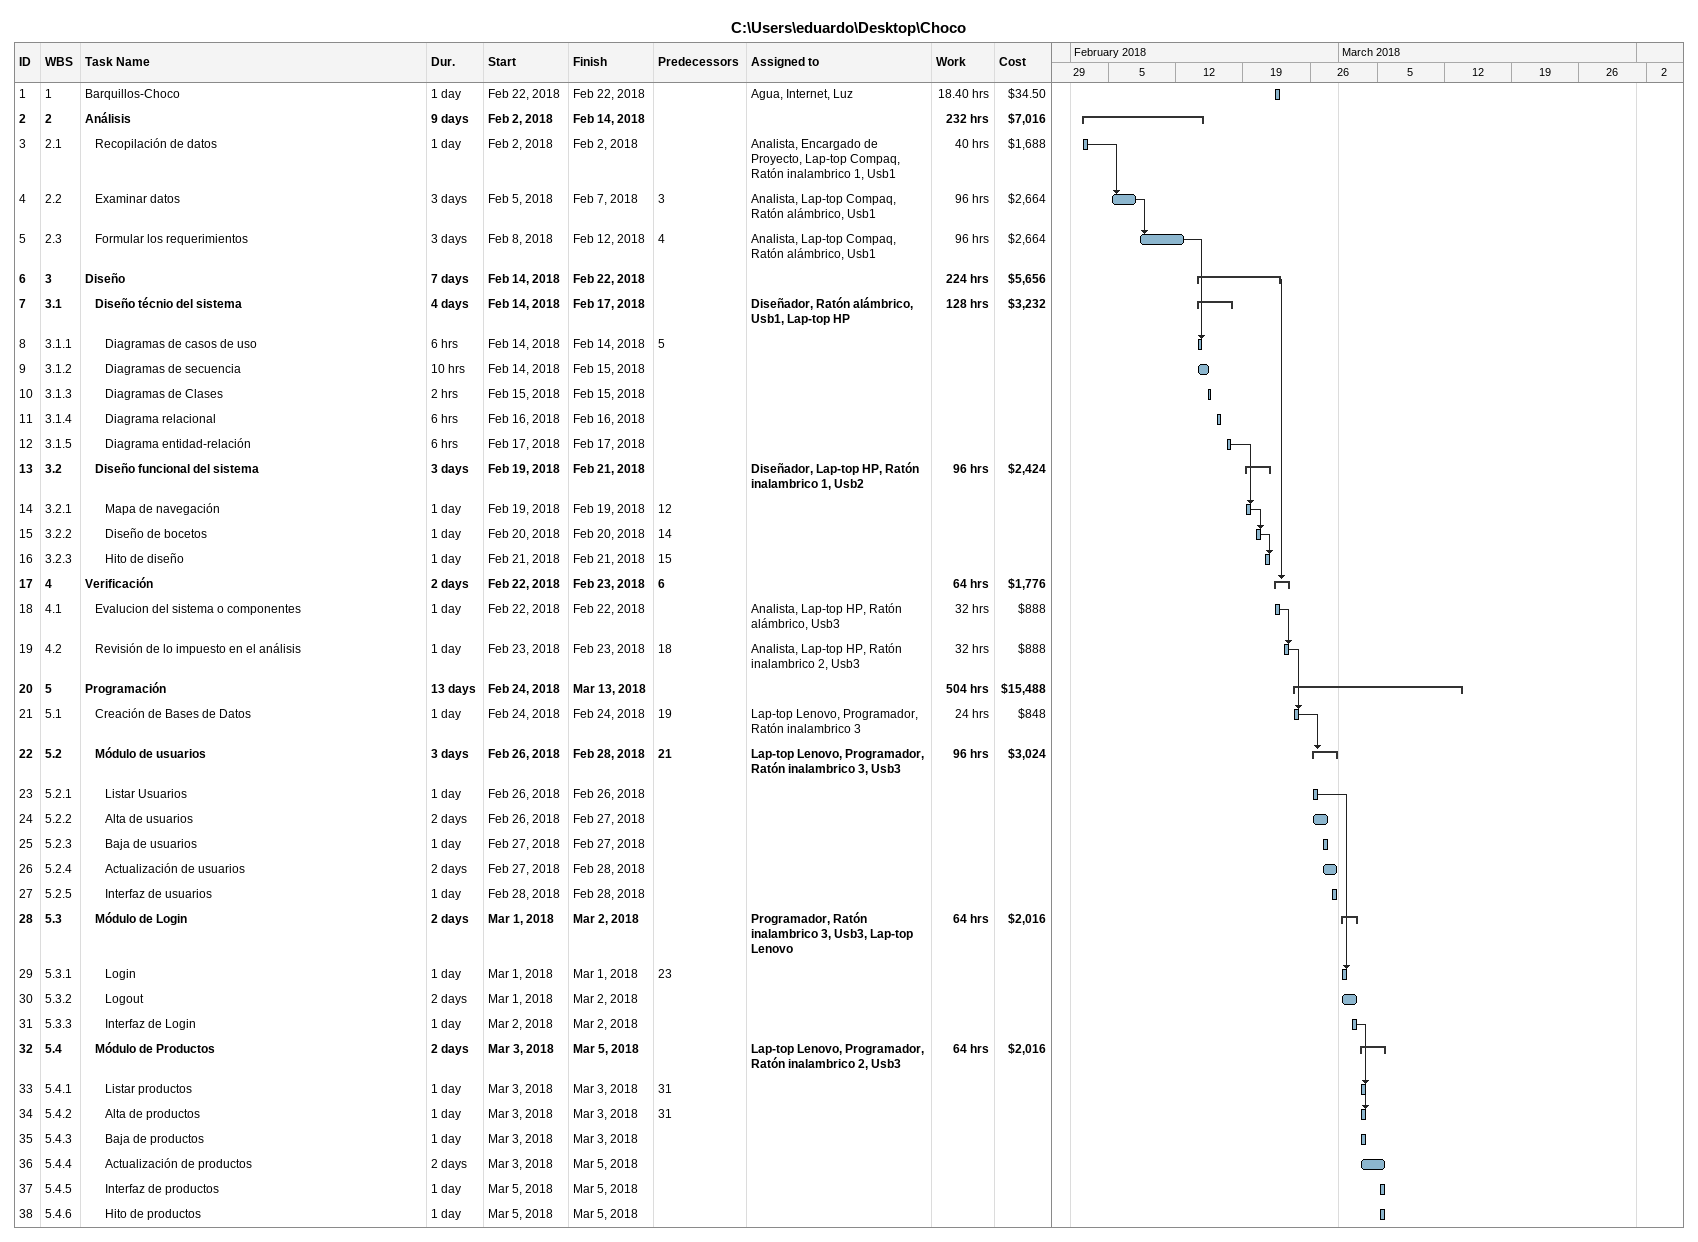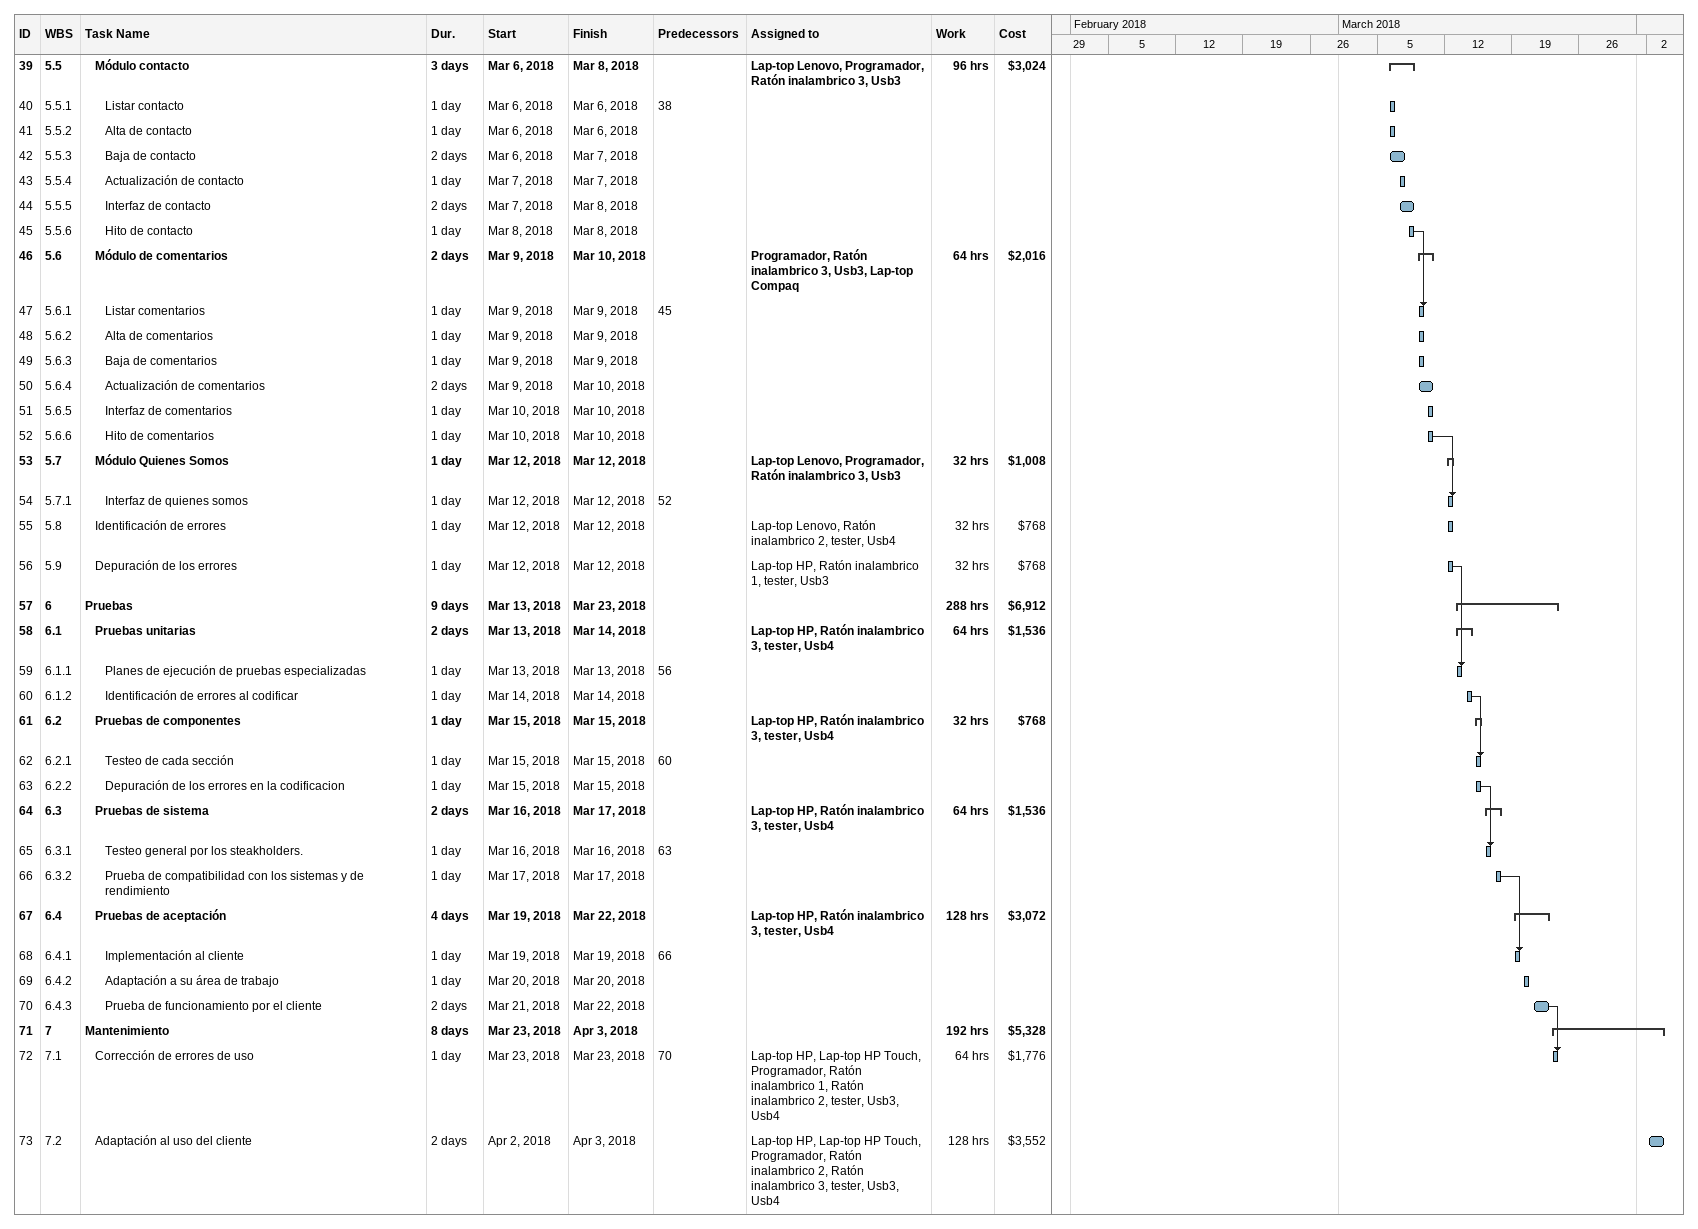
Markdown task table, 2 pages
C:\Users\eduardo\Desktop\Choco

| ID | WBS | Task | Duration | Start | Finish | Predecessors | Resources | Work (h) | Cost ($) |
|---|---|---|---|---|---|---|---|---|---|
| 1 | 1 | Barquillos-Choco | 1d | 2018-02-22 | 2018-02-22 |  | Agua, Internet, Luz | 18.40 | 34.50 |
| 2 | 2 | **Análisis** | 9d | 2018-02-02 | 2018-02-14 |  |  | 232 | 7016 |
| 3 | 2.1 | Recopilación de datos | 1d | 2018-02-02 | 2018-02-02 |  | Analista, Encargado de Proyecto, Lap-top Compaq, Ratón inalambrico 1, Usb1 | 40 | 1688 |
| 4 | 2.2 | Examinar datos | 3d | 2018-02-05 | 2018-02-07 | 3 | Analista, Lap-top Compaq, Ratón alámbrico, Usb1 | 96 | 2664 |
| 5 | 2.3 | Formular los requerimientos | 3d | 2018-02-08 | 2018-02-12 | 4 | Analista, Lap-top Compaq, Ratón alámbrico, Usb1 | 96 | 2664 |
| 6 | 3 | **Diseño** | 7d | 2018-02-14 | 2018-02-22 |  |  | 224 | 5656 |
| 7 | 3.1 | **Diseño técnio del sistema** | 4d | 2018-02-14 | 2018-02-17 |  | Diseñador, Ratón alámbrico, Usb1, Lap-top HP | 128 | 3232 |
| 8 | 3.1.1 | Diagramas de casos de uso | 6h | 2018-02-14 | 2018-02-14 | 5 |  |  |  |
| 9 | 3.1.2 | Diagramas de secuencia | 10h | 2018-02-14 | 2018-02-15 |  |  |  |  |
| 10 | 3.1.3 | Diagramas de Clases | 2h | 2018-02-15 | 2018-02-15 |  |  |  |  |
| 11 | 3.1.4 | Diagrama relacional | 6h | 2018-02-16 | 2018-02-16 |  |  |  |  |
| 12 | 3.1.5 | Diagrama entidad-relación | 6h | 2018-02-17 | 2018-02-17 |  |  |  |  |
| 13 | 3.2 | **Diseño funcional del sistema** | 3d | 2018-02-19 | 2018-02-21 |  | Diseñador, Lap-top HP, Ratón inalambrico 1, Usb2 | 96 | 2424 |
| 14 | 3.2.1 | Mapa de navegación | 1d | 2018-02-19 | 2018-02-19 | 12 |  |  |  |
| 15 | 3.2.2 | Diseño de bocetos | 1d | 2018-02-20 | 2018-02-20 | 14 |  |  |  |
| 16 | 3.2.3 | Hito de diseño | 1d | 2018-02-21 | 2018-02-21 | 15 |  |  |  |
| 17 | 4 | **Verificación** | 2d | 2018-02-22 | 2018-02-23 | 6 |  | 64 | 1776 |
| 18 | 4.1 | Evalucion del sistema o componentes | 1d | 2018-02-22 | 2018-02-22 |  | Analista, Lap-top HP, Ratón alámbrico, Usb3 | 32 | 888 |
| 19 | 4.2 | Revisión de lo impuesto en el análisis | 1d | 2018-02-23 | 2018-02-23 | 18 | Analista, Lap-top HP, Ratón inalambrico 2, Usb3 | 32 | 888 |
| 20 | 5 | **Programación** | 13d | 2018-02-24 | 2018-03-13 |  |  | 504 | 15488 |
| 21 | 5.1 | Creación de Bases de Datos | 1d | 2018-02-24 | 2018-02-24 | 19 | Lap-top Lenovo, Programador, Ratón inalambrico 3 | 24 | 848 |
| 22 | 5.2 | **Módulo de usuarios** | 3d | 2018-02-26 | 2018-02-28 | 21 | Lap-top Lenovo, Programador, Ratón inalambrico 3, Usb3 | 96 | 3024 |
| 23 | 5.2.1 | Listar Usuarios | 1d | 2018-02-26 | 2018-02-26 |  |  |  |  |
| 24 | 5.2.2 | Alta de usuarios | 2d | 2018-02-26 | 2018-02-27 |  |  |  |  |
| 25 | 5.2.3 | Baja de usuarios | 1d | 2018-02-27 | 2018-02-27 |  |  |  |  |
| 26 | 5.2.4 | Actualización de usuarios | 2d | 2018-02-27 | 2018-02-28 |  |  |  |  |
| 27 | 5.2.5 | Interfaz de usuarios | 1d | 2018-02-28 | 2018-02-28 |  |  |  |  |
| 28 | 5.3 | **Módulo de Login** | 2d | 2018-03-01 | 2018-03-02 |  | Programador, Ratón inalambrico 3, Usb3, Lap-top Lenovo | 64 | 2016 |
| 29 | 5.3.1 | Login | 1d | 2018-03-01 | 2018-03-01 | 23 |  |  |  |
| 30 | 5.3.2 | Logout | 2d | 2018-03-01 | 2018-03-02 |  |  |  |  |
| 31 | 5.3.3 | Interfaz de Login | 1d | 2018-03-02 | 2018-03-02 |  |  |  |  |
| 32 | 5.4 | **Módulo de Productos** | 2d | 2018-03-03 | 2018-03-05 |  | Lap-top Lenovo, Programador, Ratón inalambrico 2, Usb3 | 64 | 2016 |
| 33 | 5.4.1 | Listar productos | 1d | 2018-03-03 | 2018-03-03 | 31 |  |  |  |
| 34 | 5.4.2 | Alta de productos | 1d | 2018-03-03 | 2018-03-03 | 31 |  |  |  |
| 35 | 5.4.3 | Baja de productos | 1d | 2018-03-03 | 2018-03-03 |  |  |  |  |
| 36 | 5.4.4 | Actualización de productos | 2d | 2018-03-03 | 2018-03-05 |  |  |  |  |
| 37 | 5.4.5 | Interfaz de productos | 1d | 2018-03-05 | 2018-03-05 |  |  |  |  |
| 38 | 5.4.6 | Hito de productos | 1d | 2018-03-05 | 2018-03-05 |  |  |  |  |
| 39 | 5.5 | **Módulo contacto** | 3d | 2018-03-06 | 2018-03-08 |  | Lap-top Lenovo, Programador, Ratón inalambrico 3, Usb3 | 96 | 3024 |
| 40 | 5.5.1 | Listar contacto | 1d | 2018-03-06 | 2018-03-06 | 38 |  |  |  |
| 41 | 5.5.2 | Alta de contacto | 1d | 2018-03-06 | 2018-03-06 |  |  |  |  |
| 42 | 5.5.3 | Baja de contacto | 2d | 2018-03-06 | 2018-03-07 |  |  |  |  |
| 43 | 5.5.4 | Actualización de contacto | 1d | 2018-03-07 | 2018-03-07 |  |  |  |  |
| 44 | 5.5.5 | Interfaz de contacto | 2d | 2018-03-07 | 2018-03-08 |  |  |  |  |
| 45 | 5.5.6 | Hito de contacto | 1d | 2018-03-08 | 2018-03-08 |  |  |  |  |
| 46 | 5.6 | **Módulo de comentarios** | 2d | 2018-03-09 | 2018-03-10 |  | Programador, Ratón inalambrico 3, Usb3, Lap-top Compaq | 64 | 2016 |
| 47 | 5.6.1 | Listar comentarios | 1d | 2018-03-09 | 2018-03-09 | 45 |  |  |  |
| 48 | 5.6.2 | Alta de comentarios | 1d | 2018-03-09 | 2018-03-09 |  |  |  |  |
| 49 | 5.6.3 | Baja de comentarios | 1d | 2018-03-09 | 2018-03-09 |  |  |  |  |
| 50 | 5.6.4 | Actualización de comentarios | 2d | 2018-03-09 | 2018-03-10 |  |  |  |  |
| 51 | 5.6.5 | Interfaz de comentarios | 1d | 2018-03-10 | 2018-03-10 |  |  |  |  |
| 52 | 5.6.6 | Hito de comentarios | 1d | 2018-03-10 | 2018-03-10 |  |  |  |  |
| 53 | 5.7 | **Módulo Quienes Somos** | 1d | 2018-03-12 | 2018-03-12 |  | Lap-top Lenovo, Programador, Ratón inalambrico 3, Usb3 | 32 | 1008 |
| 54 | 5.7.1 | Interfaz de quienes somos | 1d | 2018-03-12 | 2018-03-12 | 52 |  |  |  |
| 55 | 5.8 | Identificación de errores | 1d | 2018-03-12 | 2018-03-12 |  | Lap-top Lenovo, Ratón inalambrico 2, tester, Usb4 | 32 | 768 |
| 56 | 5.9 | Depuración de los errores | 1d | 2018-03-12 | 2018-03-12 |  | Lap-top HP, Ratón inalambrico 1, tester, Usb3 | 32 | 768 |
| 57 | 6 | **Pruebas** | 9d | 2018-03-13 | 2018-03-23 |  |  | 288 | 6912 |
| 58 | 6.1 | **Pruebas unitarias** | 2d | 2018-03-13 | 2018-03-14 |  | Lap-top HP, Ratón inalambrico 3, tester, Usb4 | 64 | 1536 |
| 59 | 6.1.1 | Planes de ejecución de pruebas especializadas | 1d | 2018-03-13 | 2018-03-13 | 56 |  |  |  |
| 60 | 6.1.2 | Identificación de errores al codificar | 1d | 2018-03-14 | 2018-03-14 |  |  |  |  |
| 61 | 6.2 | **Pruebas de componentes** | 1d | 2018-03-15 | 2018-03-15 |  | Lap-top HP, Ratón inalambrico 3, tester, Usb4 | 32 | 768 |
| 62 | 6.2.1 | Testeo de cada sección | 1d | 2018-03-15 | 2018-03-15 | 60 |  |  |  |
| 63 | 6.2.2 | Depuración de los errores en la codificacion | 1d | 2018-03-15 | 2018-03-15 |  |  |  |  |
| 64 | 6.3 | **Pruebas de sistema** | 2d | 2018-03-16 | 2018-03-17 |  | Lap-top HP, Ratón inalambrico 3, tester, Usb4 | 64 | 1536 |
| 65 | 6.3.1 | Testeo general por los steakholders. | 1d | 2018-03-16 | 2018-03-16 | 63 |  |  |  |
| 66 | 6.3.2 | Prueba de compatibilidad con los sistemas y de rendimiento | 1d | 2018-03-17 | 2018-03-17 |  |  |  |  |
| 67 | 6.4 | **Pruebas de aceptación** | 4d | 2018-03-19 | 2018-03-22 |  | Lap-top HP, Ratón inalambrico 3, tester, Usb4 | 128 | 3072 |
| 68 | 6.4.1 | Implementación al cliente | 1d | 2018-03-19 | 2018-03-19 | 66 |  |  |  |
| 69 | 6.4.2 | Adaptación a su área de trabajo | 1d | 2018-03-20 | 2018-03-20 |  |  |  |  |
| 70 | 6.4.3 | Prueba de funcionamiento por el cliente | 2d | 2018-03-21 | 2018-03-22 |  |  |  |  |
| 71 | 7 | **Mantenimiento** | 8d | 2018-03-23 | 2018-04-03 |  |  | 192 | 5328 |
| 72 | 7.1 | Corrección de errores de uso | 1d | 2018-03-23 | 2018-03-23 | 70 | Lap-top HP, Lap-top HP Touch, Programador, Ratón inalambrico 1, Ratón inalambrico 2, tester, Usb3, Usb4 | 64 | 1776 |
| 73 | 7.2 | Adaptación al uso del cliente | 2d | 2018-04-02 | 2018-04-03 |  | Lap-top HP, Lap-top HP Touch, Programador, Ratón inalambrico 2, Ratón inalambrico 3, tester, Usb3, Usb4 | 128 | 3552 |
